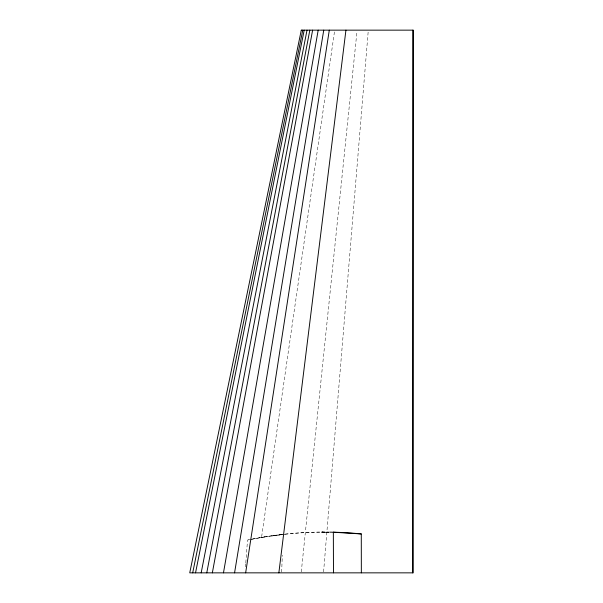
<?xml version="1.0" encoding="UTF-8"?>
<svg xmlns="http://www.w3.org/2000/svg" width="603" height="603" viewBox="0 0 603 603"><rect width="100%" height="100%" fill="white"/><g stroke="black" fill="none" stroke-linecap="round" stroke-linejoin="round"><path stroke-width="0.45" stroke-dasharray="3.02 2.26" d="M281.661 572.187L282.302 555.227M245.489 566.858L245.745 563.466M245.798 562.787L247.531 540.054L249.491 539.662M323.577 571.93L368.147 31.982M301.281 571.93L356.931 31.982M334.439 31.959L261.536 537.477L254.564 538.698M251.783 539.218L253.871 538.826M251.3 539.323L264.973 536.783M272.337 535.833L261.536 537.477L284.526 534.213L272.337 535.833L281.835 534.635M321.316 532.102L322.884 532.102M328.921 532.185L321.836 532.102L328.658 532.238M322.364 532.102L328.831 532.298M285.031 534.273A379.845 371.538 -90 0 1 328.741 532.117A379.845 371.538 -90 0 0 247.531 540.054"/><path stroke-width="0.9" d="M412.52 572.85L412.889 30.15M278.857 572.85L345.934 30.15M245.647 572.85L329.298 30.15M234.567 572.85L323.743 30.15M223.472 572.85L318.188 30.15M212.346 572.85L312.618 30.15M206.769 572.85L309.821 30.15M201.176 572.85L307.017 30.15M195.538 572.85L304.198 30.15M192.696 572.85L302.774 30.15M329.637 532.155A379.845 371.538 -90 0 1 333.346 532.238L361.28 533.934L361.348 572.85M333.346 532.238L333.482 572.85M333.391 532.2A379.845 371.538 -90 0 1 361.28 533.934M301.289 30.15L189.741 572.85L413.259 572.85L413.259 30.15L301.289 30.15"/></g></svg>
